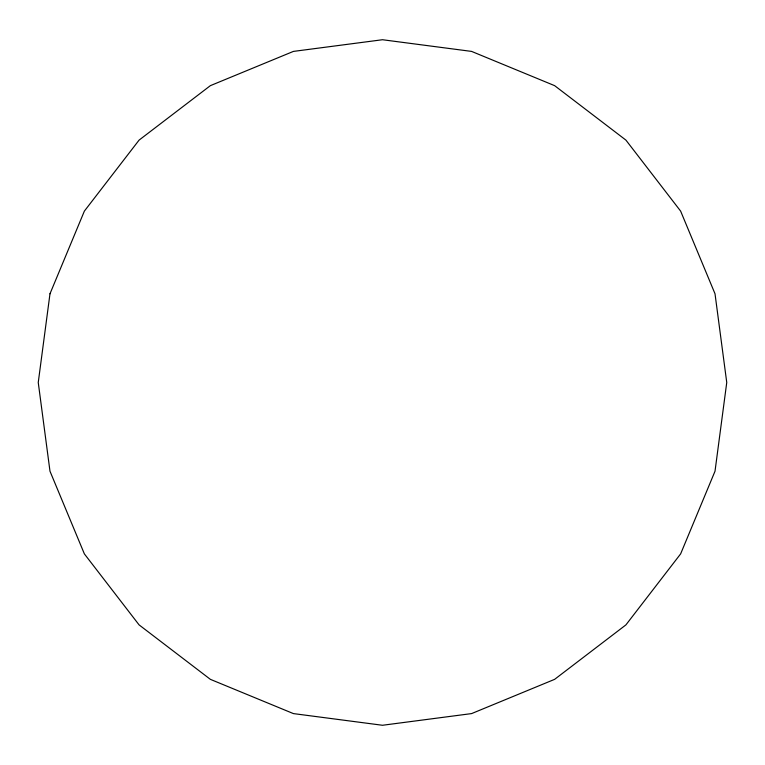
<?xml version="1.0" encoding="UTF-8"?>
<svg xmlns="http://www.w3.org/2000/svg" width="765" height="765" viewBox="0 0 765 765"><rect width="100%" height="100%" fill="white"/><g stroke="black" fill="none" stroke-linecap="round" stroke-linejoin="round"><path stroke-width="1.15" d="M49.983 293.789L38.25 382.5L49.983 471.211L84.37 553.889L139.077 624.881L210.375 679.349L293.406 713.592L382.5 725.268L471.594 713.592L554.625 679.349L625.923 624.881L680.63 553.889L715.017 471.211L726.75 382.5L715.017 293.789L680.63 211.111L625.923 140.119L554.625 85.651L471.594 51.408L382.5 39.732L293.406 51.408L210.375 85.651L139.077 140.119L84.37 211.111L49.983 293.789"/></g></svg>
